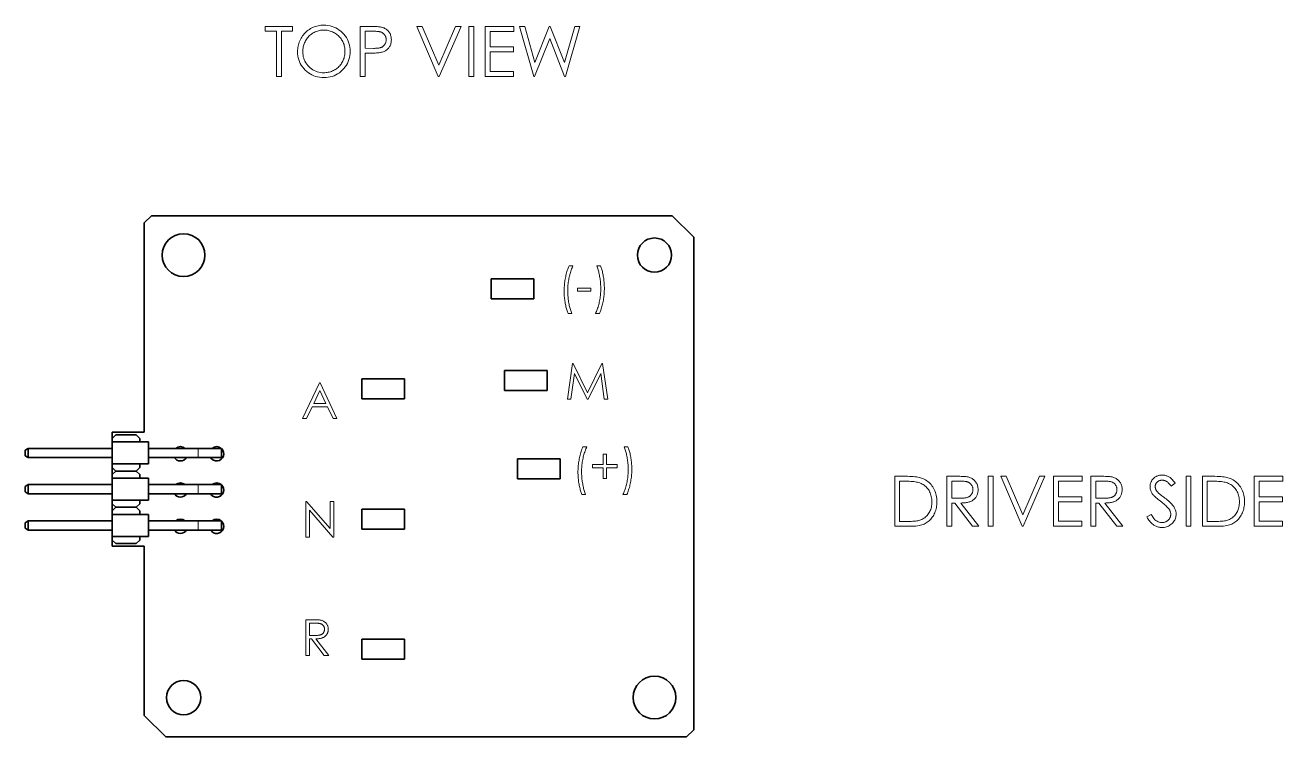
# Model space of a CAD drawing. Extents: x 75 to 213, y 87 to 137.
# Drawn here: x 125.1 to 213.2, y 86.8 to 136.6 of the extents above; entities that cross this region are included whole.
import ezdxf

# ---------------------------------------------------------------- set-up
doc = ezdxf.new("R2010")
doc.units = 0

msp = doc.modelspace()

# ---------------------------------------------------------------- linework, layer by layer
at = {"color": 7, "lineweight": 35}
for p, q in [((133.925003, 123.25), (133.425003, 122.75)), ((133.425003, 108.099998), (133.425003, 122.75)), ((133.925003, 123.25), (170.425003, 123.25)), ((170.425003, 123.25), (171.925003, 121.75)), ((171.925003, 121.75), (171.925003, 87.25)), ((157.725006, 118.830002), (160.725006, 118.830002)), ((157.725006, 117.43), (157.725006, 118.830002)), ((160.725006, 118.830002), (160.725006, 117.43)), ((160.725006, 117.43), (157.725006, 117.43)), ((158.665009, 112.419998), (161.665009, 112.419998)), ((158.665009, 111.020004), (158.665009, 112.419998)), ((161.665009, 112.419998), (161.665009, 111.020004)), ((148.665009, 111.830002), (151.665009, 111.830002)), ((148.665009, 110.43), (148.665009, 111.830002)), ((151.665009, 111.830002), (151.665009, 110.43)), ((151.665009, 110.43), (148.665009, 110.43)), ((161.665009, 111.020004), (158.665009, 111.020004)), ((133.425003, 108.099998), (131.175003, 108.099998)), ((131.175003, 108.099998), (131.175003, 106.959999)), ((131.175003, 107.660004), (131.425003, 107.910004)), ((131.175003, 107.410004), (131.175003, 107.660004)), ((131.425003, 107.910004), (132.865005, 107.910004)), ((132.865005, 107.910004), (133.115005, 107.660004)), ((133.115005, 107.410004), (133.115005, 107.660004)), ((125.075005, 106.834999), (125.291512, 106.959999)), ((125.075005, 106.834999), (125.075005, 106.445)), ((125.291512, 106.959999), (125.291512, 106.32)), ((125.291512, 106.959999), (131.175003, 106.959999)), ((125.291512, 106.959999), (131.175003, 106.959999)), ((131.175003, 107.410004), (131.175003, 105.870003)), ((131.175003, 107.410004), (133.115005, 107.410004)), ((133.714996, 107.410004), (133.115005, 107.410004)), ((133.714996, 107.410004), (133.714996, 105.870003)), ((133.714996, 106.959999), (137.195007, 106.959999)), ((133.714996, 106.959999), (134.654999, 106.959999)), ((136.294998, 106.959999), (134.654999, 106.959999)), ((138.835007, 106.959999), (137.195007, 106.959999)), ((138.835007, 106.959999), (138.835007, 106.32)), ((125.075005, 106.445), (125.291512, 106.32)), ((125.291512, 106.32), (131.175003, 106.32)), ((131.175003, 106.32), (131.175003, 104.419998)), ((131.175003, 105.870003), (133.115005, 105.870003)), ((131.175003, 105.620003), (131.175003, 105.870003)), ((133.115005, 105.620003), (133.115005, 105.870003)), ((133.714996, 105.870003), (133.115005, 105.870003)), ((133.714996, 106.32), (137.195007, 106.32)), ((137.195007, 106.32), (138.835007, 106.32)), ((159.574997, 106.220001), (162.574997, 106.220001)), ((159.574997, 104.82), (159.574997, 106.220001)), ((162.574997, 106.220001), (162.574997, 104.82)), ((131.175003, 105.620003), (131.425003, 105.370003)), ((131.175003, 105.120003), (131.425003, 105.370003)), ((131.175003, 104.870003), (131.175003, 105.120003)), ((131.425003, 105.370003), (132.865005, 105.370003)), ((132.865005, 105.370003), (133.115005, 105.620003)), ((132.865005, 105.370003), (133.115005, 105.120003)), ((133.115005, 104.870003), (133.115005, 105.120003)), ((125.075005, 104.294998), (125.291512, 104.419998)), ((125.075005, 104.294998), (125.075005, 103.904999)), ((125.291512, 104.419998), (125.291512, 103.779999)), ((125.291512, 104.419998), (131.175003, 104.419998)), ((125.291512, 104.419998), (131.175003, 104.419998)), ((131.175003, 104.870003), (131.175003, 103.330002)), ((131.175003, 104.870003), (133.115005, 104.870003)), ((133.714996, 104.870003), (133.115005, 104.870003)), ((133.714996, 104.870003), (133.714996, 103.330002)), ((133.714996, 104.419998), (137.195007, 104.419998)), ((133.714996, 104.419998), (134.654999, 104.419998)), ((136.294998, 104.419998), (134.654999, 104.419998)), ((138.835007, 104.419998), (137.195007, 104.419998)), ((138.835007, 104.419998), (138.835007, 103.779999)), ((162.574997, 104.82), (159.574997, 104.82)), ((125.075005, 103.904999), (125.291512, 103.779999)), ((125.291512, 103.779999), (131.175003, 103.779999)), ((131.175003, 103.779999), (131.175003, 101.879997)), ((131.175003, 103.330002), (133.115005, 103.330002)), ((131.175003, 103.080002), (131.175003, 103.330002)), ((133.115005, 103.080002), (133.115005, 103.330002)), ((133.714996, 103.330002), (133.115005, 103.330002)), ((133.714996, 103.779999), (137.195007, 103.779999)), ((137.195007, 103.779999), (138.835007, 103.779999)), ((131.175003, 103.080002), (131.425003, 102.830002)), ((131.175003, 102.580002), (131.425003, 102.830002)), ((131.175003, 102.330002), (131.175003, 102.580002)), ((131.175003, 102.330002), (131.175003, 100.790001)), ((131.175003, 102.330002), (133.115005, 102.330002)), ((131.425003, 102.830002), (132.865005, 102.830002)), ((132.865005, 102.830002), (133.115005, 103.080002)), ((132.865005, 102.830002), (133.115005, 102.580002)), ((133.115005, 102.330002), (133.115005, 102.580002)), ((133.714996, 102.330002), (133.115005, 102.330002)), ((133.714996, 102.330002), (133.714996, 100.790001)), ((148.665009, 102.700005), (151.665009, 102.700005)), ((148.665009, 101.300003), (148.665009, 102.700005)), ((151.665009, 102.700005), (151.665009, 101.300003)), ((125.075005, 101.755005), (125.291512, 101.880005)), ((125.075005, 101.755005), (125.075005, 101.365005)), ((125.075005, 101.365005), (125.291512, 101.240005)), ((125.291512, 101.880005), (125.291512, 101.240005)), ((125.291512, 101.880005), (131.175003, 101.880005)), ((125.291512, 101.880005), (131.175003, 101.880005)), ((133.714996, 101.880005), (137.195007, 101.880005)), ((133.714996, 101.880005), (134.654999, 101.880005)), ((136.294998, 101.880005), (134.654999, 101.880005)), ((138.835007, 101.880005), (137.195007, 101.880005)), ((138.835007, 101.880005), (138.835007, 101.240005)), ((125.291512, 101.240005), (131.175003, 101.240005)), ((131.175003, 101.239998), (131.175003, 100.099998)), ((131.175003, 100.540001), (131.175003, 100.790001)), ((131.175003, 100.790001), (133.115005, 100.790001)), ((131.175003, 100.540001), (131.425003, 100.290001)), ((132.865005, 100.290001), (133.115005, 100.540001)), ((133.115005, 100.540001), (133.115005, 100.790001)), ((133.714996, 100.790001), (133.115005, 100.790001)), ((133.714996, 101.240005), (137.195007, 101.240005)), ((137.195007, 101.240005), (138.835007, 101.240005)), ((151.665009, 101.300003), (148.665009, 101.300003)), ((131.175003, 100.099998), (133.425003, 100.099998)), ((131.425003, 100.290001), (132.865005, 100.290001)), ((133.425003, 88.25), (133.425003, 100.099998)), ((148.665009, 93.599998), (151.665009, 93.599998)), ((148.665009, 92.200005), (148.665009, 93.599998)), ((151.665009, 93.599998), (151.665009, 92.200005)), ((151.665009, 92.200005), (148.665009, 92.200005)), ((133.425003, 88.25), (134.925003, 86.75)), ((171.925003, 87.25), (171.425003, 86.75)), ((171.425003, 86.75), (134.925003, 86.75))]:
    msp.add_line(p, q, dxfattribs=at)
at = {"color": 7, "lineweight": 13}
for p, q in [((137.195007, 106.959999), (137.195007, 106.32)), ((137.195007, 104.419998), (137.195007, 103.779999)), ((137.195007, 101.880005), (137.195007, 101.240005))]:
    msp.add_line(p, q, dxfattribs=at)
for points in [[(145.983749, 136.610733), (146.140091, 136.605438), (146.29126, 136.589523), (146.437225, 136.562988), (146.578003, 136.525848), (146.713608, 136.478088), (146.844025, 136.419724), (146.969238, 136.350754), (147.089279, 136.271164), (147.204132, 136.180954), (147.313797, 136.080154), (147.415512, 135.971573), (147.506516, 135.858109), (147.586823, 135.739731), (147.656418, 135.61647), (147.715302, 135.488297), (147.763489, 135.355209), (147.800964, 135.217239), (147.827728, 135.074356), (147.843796, 134.926575), (147.849152, 134.773895), (147.843811, 134.622528), (147.827774, 134.475815), (147.801071, 134.333771), (147.763687, 134.196381), (147.715607, 134.06366), (147.656845, 133.935608), (147.587402, 133.81221), (147.507278, 133.693481), (147.416473, 133.579422), (147.314987, 133.470016), (147.205811, 133.368301), (147.091949, 133.277298), (146.973389, 133.196991), (146.850159, 133.127396), (146.722229, 133.068512), (146.589615, 133.020325), (146.452316, 132.982849), (146.310333, 132.956085), (146.163666, 132.940018), (146.012299, 132.934677), (145.859116, 132.940002), (145.710785, 132.955994), (145.567322, 132.982635), (145.428696, 133.019943), (145.294937, 133.067917), (145.166016, 133.126541), (145.041962, 133.195831), (144.92276, 133.275772), (144.808411, 133.366379), (144.698914, 133.467636), (144.597198, 133.576477), (144.50618, 133.689774), (144.425873, 133.807556), (144.356277, 133.92981), (144.297394, 134.056519), (144.249207, 134.187729), (144.211746, 134.323395), (144.184967, 134.463531), (144.168915, 134.608154), (144.163559, 134.757233), (144.166, 134.857391), (144.173309, 134.956055), (144.185501, 135.053253), (144.202576, 135.148972), (144.224533, 135.243225), (144.251358, 135.335983), (144.283066, 135.427277), (144.319641, 135.517105), (144.361099, 135.605453), (144.40744, 135.692322), (144.457993, 135.776581), (144.512085, 135.857117), (144.569717, 135.933899), (144.630905, 136.006958), (144.695633, 136.076279), (144.763916, 136.141876), (144.835724, 136.20372), (144.911102, 136.261841), (144.990005, 136.316208), (145.072464, 136.366852), (145.157379, 136.413193), (145.243683, 136.454651), (145.33136, 136.491241), (145.42041, 136.522949), (145.510849, 136.549774), (145.602676, 136.571716), (145.695877, 136.588791), (145.790451, 136.600983), (145.886414, 136.608307)], [(141.893677, 136.182465), (141.893677, 136.522705), (143.813797, 136.522705), (143.813797, 136.182465), (143.033371, 136.182465), (143.033371, 133.022705), (142.676468, 133.022705), (142.676468, 136.182465)], [(146.000397, 136.268112), (145.923248, 136.266098), (145.846893, 136.260025), (145.771347, 136.249908), (145.696609, 136.235764), (145.622681, 136.21756), (145.549561, 136.195313), (145.477264, 136.169022), (145.405762, 136.138687), (145.335068, 136.104294), (145.265182, 136.065872), (145.197235, 136.024017), (145.132324, 135.979355), (145.070465, 135.9319), (145.011642, 135.881622), (144.955872, 135.828537), (144.903152, 135.772644), (144.85347, 135.713943), (144.806839, 135.652435), (144.763245, 135.58812), (144.722702, 135.521011), (144.685638, 135.451691), (144.652466, 135.380814), (144.623199, 135.308365), (144.597839, 135.234344), (144.57637, 135.158752), (144.558807, 135.081589), (144.545151, 135.002853), (144.5354, 134.922562), (144.529541, 134.840683), (144.527588, 134.757233), (144.531921, 134.634506), (144.544876, 134.51564), (144.566467, 134.400665), (144.596695, 134.289551), (144.635559, 134.182327), (144.68306, 134.078979), (144.739197, 133.979523), (144.803986, 133.883926), (144.877396, 133.792221), (144.959442, 133.704391), (145.047592, 133.622787), (145.139282, 133.549774), (145.234512, 133.485352), (145.333282, 133.42952), (145.435608, 133.382278), (145.541473, 133.343628), (145.650894, 133.313568), (145.763855, 133.292099), (145.880356, 133.279205), (146.000397, 133.274918), (146.081177, 133.276886), (146.160721, 133.282806), (146.239059, 133.292694), (146.316193, 133.306519), (146.392105, 133.32428), (146.466797, 133.346008), (146.540283, 133.371689), (146.612564, 133.401306), (146.683624, 133.434875), (146.753464, 133.472397), (146.821182, 133.513351), (146.885849, 133.557205), (146.947479, 133.603958), (147.006058, 133.65361), (147.061584, 133.706161), (147.114075, 133.761627), (147.163513, 133.819992), (147.209915, 133.881271), (147.253265, 133.945435), (147.293564, 134.012512), (147.330414, 134.081787), (147.363373, 134.152603), (147.392471, 134.22493), (147.417679, 134.298782), (147.439011, 134.374161), (147.456467, 134.451065), (147.470032, 134.529495), (147.479736, 134.609436), (147.48555, 134.690903), (147.487488, 134.773895), (147.48555, 134.856369), (147.479736, 134.937256), (147.470032, 135.016556), (147.456467, 135.094254), (147.439011, 135.170349), (147.417679, 135.244858), (147.392471, 135.31778), (147.363388, 135.389099), (147.330414, 135.458817), (147.293564, 135.526947), (147.253204, 135.592941), (147.209671, 135.65625), (147.162979, 135.716858), (147.113129, 135.77478), (147.060104, 135.830017), (147.003906, 135.882568), (146.944565, 135.932434), (146.88205, 135.979599), (146.81636, 136.024078), (146.747513, 136.065872), (146.676651, 136.104294), (146.60495, 136.138687), (146.532379, 136.169022), (146.458954, 136.195313), (146.384659, 136.21756), (146.309525, 136.235764), (146.233536, 136.249908), (146.156677, 136.260025), (146.078964, 136.266098)], [(148.548676, 136.522705), (149.245819, 136.522705), (149.361832, 136.522186), (149.470047, 136.520615), (149.57045, 136.51799), (149.663055, 136.514328), (149.747849, 136.509613), (149.824844, 136.50386), (149.894043, 136.497055), (149.955429, 136.489197), (150.009003, 136.480301), (150.054794, 136.470367), (150.113647, 136.454056), (150.170334, 136.434616), (150.224823, 136.412079), (150.277115, 136.386414), (150.327225, 136.357635), (150.375137, 136.325745), (150.420868, 136.290726), (150.464417, 136.252609), (150.505768, 136.211365), (150.544937, 136.166992), (150.5811, 136.119904), (150.613449, 136.070435), (150.642014, 136.018631), (150.666748, 135.964462), (150.687683, 135.907944), (150.704819, 135.849075), (150.71814, 135.787842), (150.727661, 135.724243), (150.733368, 135.65831), (150.735275, 135.590012), (150.733429, 135.521286), (150.727859, 135.455002), (150.718567, 135.391174), (150.705582, 135.329803), (150.688873, 135.270874), (150.668472, 135.214401), (150.644333, 135.160385), (150.616501, 135.10881), (150.584946, 135.059692), (150.549683, 135.013016), (150.511169, 134.969055), (150.469833, 134.92807), (150.425705, 134.89006), (150.378754, 134.855026), (150.32901, 134.822968), (150.276443, 134.793884), (150.221085, 134.767761), (150.162903, 134.744629), (150.101929, 134.724457), (150.038132, 134.707275), (149.986404, 134.696426), (149.926392, 134.686722), (149.858109, 134.678146), (149.78154, 134.670731), (149.696701, 134.664444), (149.603577, 134.659302), (149.502167, 134.655304), (149.392471, 134.652451), (149.274506, 134.650742), (149.148254, 134.650177), (148.898438, 134.650177), (148.898438, 133.022705), (148.548676, 133.022705)], [(148.898438, 136.182465), (148.898438, 134.992798), (149.490891, 134.985657), (149.560822, 134.986313), (149.626892, 134.988266), (149.689102, 134.991547), (149.747467, 134.996124), (149.801987, 135.002014), (149.852646, 135.009216), (149.899445, 135.017715), (149.942383, 135.027527), (149.981476, 135.038651), (150.016724, 135.051086), (150.049316, 135.064987), (150.08049, 135.08049), (150.110229, 135.097626), (150.138535, 135.116379), (150.165421, 135.136749), (150.190887, 135.158722), (150.21492, 135.182327), (150.237518, 135.20755), (150.258698, 135.23439), (150.278442, 135.262848), (150.296524, 135.292465), (150.312714, 135.322754), (150.326981, 135.353745), (150.339355, 135.385437), (150.349823, 135.417801), (150.358398, 135.450867), (150.365051, 135.484619), (150.369812, 135.519058), (150.372665, 135.554184), (150.373627, 135.590012), (150.372665, 135.624924), (150.369812, 135.659241), (150.365051, 135.692978), (150.358398, 135.726105), (150.349823, 135.758636), (150.339355, 135.790588), (150.326981, 135.82193), (150.312714, 135.852692), (150.296524, 135.882843), (150.278442, 135.912399), (150.258804, 135.940826), (150.237946, 135.96756), (150.215881, 135.992599), (150.192596, 136.015961), (150.168106, 136.037613), (150.142395, 136.057587), (150.115479, 136.075882), (150.087341, 136.092468), (150.057983, 136.107376), (150.02742, 136.120605), (149.994263, 136.132355), (149.957138, 136.142868), (149.916031, 136.152145), (149.870956, 136.160187), (149.821915, 136.166992), (149.76889, 136.172562), (149.711884, 136.176895), (149.650925, 136.179993), (149.585968, 136.181839), (149.517059, 136.182465)], [(152.517395, 136.522705), (152.898087, 136.522705), (154.056824, 133.817398), (155.236984, 136.522705), (155.617676, 136.522705), (154.094894, 133.022705), (154.018753, 133.022705)], [(156.155396, 136.522705), (156.505157, 136.522705), (156.505157, 133.022705), (156.155396, 133.022705)], [(157.309372, 136.522705), (159.315155, 136.522705), (159.315155, 136.177704), (157.659134, 136.177704), (157.659134, 135.083206), (159.300873, 135.083206), (159.300873, 134.740585), (157.659134, 134.740585), (157.659134, 133.367706), (159.300873, 133.367706), (159.300873, 133.022705), (157.309372, 133.022705)], [(159.722015, 136.522705), (160.081299, 136.522705), (160.792725, 134.00061), (161.796799, 136.522705), (161.868179, 136.522705), (162.860367, 134.00061), (163.58606, 136.522705), (163.942963, 136.522705), (162.938873, 133.022705), (162.872253, 133.022705), (161.834869, 135.670898), (160.776062, 133.022705), (160.709442, 133.022705)], [(163.188995, 119.743858), (163.46431, 119.743858), (163.431671, 119.6744), (163.400345, 119.602661), (163.370346, 119.528648), (163.341675, 119.452362), (163.314331, 119.373787), (163.288315, 119.292946), (163.263611, 119.209824), (163.24025, 119.12442), (163.218201, 119.036743), (163.197495, 118.946785), (163.178436, 118.8554), (163.161392, 118.763443), (163.146347, 118.670898), (163.133316, 118.577782), (163.122284, 118.484093), (163.113266, 118.389816), (163.106247, 118.294968), (163.101227, 118.199539), (163.098221, 118.103531), (163.097214, 118.00695), (163.097977, 117.917534), (163.100235, 117.828766), (163.104019, 117.740646), (163.109314, 117.653175), (163.116119, 117.566345), (163.124435, 117.480164), (163.134277, 117.394623), (163.145615, 117.309738), (163.158478, 117.225487), (163.172836, 117.141891), (163.188538, 117.059616), (163.205368, 116.979347), (163.223343, 116.901085), (163.242462, 116.824829), (163.262711, 116.750572), (163.284088, 116.678329), (163.306625, 116.608086), (163.330292, 116.539848), (163.355087, 116.473618), (163.381042, 116.409393), (163.119308, 116.409393), (163.094666, 116.47097), (163.071045, 116.534683), (163.048431, 116.60054), (163.026855, 116.668541), (163.006287, 116.738678), (162.98674, 116.810959), (162.968216, 116.885384), (162.950714, 116.961945), (162.934235, 117.040649), (162.918762, 117.121498), (162.904556, 117.203751), (162.891846, 117.28669), (162.88063, 117.370308), (162.870911, 117.454605), (162.862686, 117.539581), (162.855957, 117.625237), (162.850723, 117.711571), (162.84697, 117.798584), (162.844727, 117.886284), (162.843979, 117.974655), (162.844864, 118.069923), (162.847519, 118.164696), (162.851944, 118.25898), (162.858124, 118.352768), (162.866074, 118.44606), (162.875793, 118.538864), (162.887283, 118.631172), (162.900543, 118.722992), (162.915573, 118.814316), (162.932358, 118.905144), (162.950836, 118.995056), (162.970901, 119.083633), (162.992569, 119.17086), (163.015839, 119.256744), (163.04071, 119.341286), (163.067169, 119.424484), (163.09523, 119.506348), (163.124878, 119.586861), (163.156143, 119.666031)], [(165.316788, 116.409393), (165.041473, 116.409393), (165.074432, 116.478851), (165.106018, 116.550591), (165.13623, 116.624603), (165.165054, 116.700897), (165.19252, 116.779465), (165.218597, 116.860313), (165.243301, 116.943436), (165.266617, 117.028839), (165.288574, 117.116516), (165.309143, 117.206474), (165.328033, 117.297852), (165.34494, 117.389816), (165.359848, 117.482353), (165.372772, 117.57547), (165.383713, 117.669167), (165.392654, 117.763443), (165.399612, 117.858292), (165.404587, 117.95372), (165.407578, 118.049728), (165.408569, 118.146309), (165.407806, 118.235718), (165.405548, 118.324486), (165.401764, 118.412605), (165.396469, 118.500084), (165.389664, 118.586914), (165.381348, 118.673096), (165.371506, 118.758629), (165.360168, 118.843521), (165.347305, 118.927765), (165.332932, 119.011368), (165.317245, 119.093643), (165.300415, 119.173912), (165.28244, 119.252174), (165.263321, 119.32843), (165.243073, 119.402679), (165.221695, 119.47493), (165.199158, 119.545174), (165.175491, 119.613403), (165.150696, 119.679634), (165.124741, 119.743858), (165.386475, 119.743858), (165.411438, 119.682281), (165.435318, 119.618538), (165.45813, 119.552643), (165.479874, 119.484581), (165.500549, 119.414368), (165.520157, 119.341995), (165.538696, 119.267456), (165.556152, 119.190765), (165.57254, 119.111916), (165.58786, 119.030914), (165.601913, 118.948494), (165.614487, 118.86541), (165.625565, 118.78167), (165.635178, 118.697258), (165.643311, 118.61219), (165.649963, 118.526459), (165.655136, 118.440063), (165.658844, 118.353004), (165.661057, 118.265282), (165.661804, 118.176903), (165.660919, 118.081955), (165.658264, 117.987473), (165.653839, 117.893448), (165.647659, 117.799881), (165.639709, 117.706772), (165.629974, 117.61412), (165.6185, 117.521927), (165.60524, 117.430199), (165.59021, 117.338921), (165.573425, 117.248108), (165.554947, 117.158195), (165.534882, 117.069626), (165.513214, 116.982399), (165.489944, 116.896515), (165.465073, 116.811974), (165.438614, 116.728767), (165.410553, 116.646912), (165.380905, 116.566399), (165.34964, 116.487228)], [(163.785522, 118.176903), (164.720261, 118.176903), (164.720261, 117.969559), (163.785522, 117.969559)], [(163.076584, 110.411926), (163.431778, 112.911926), (163.472565, 112.911926), (164.488876, 110.860603), (165.494995, 112.911926), (165.535782, 112.911926), (165.894394, 110.411926), (165.647964, 110.411926), (165.403229, 112.199829), (164.51947, 110.411926), (164.456589, 110.411926), (163.560944, 112.213425), (163.317917, 110.411926)], [(145.756516, 111.542641), (146.922394, 109.042641), (146.65387, 109.042641), (146.261276, 109.865211), (145.183777, 109.865211), (144.792892, 109.042641), (144.514175, 109.042641), (145.695343, 111.542641)], [(145.725937, 111.01239), (145.295944, 110.106544), (146.150818, 110.106544)], [(164.158295, 107.066849), (164.433609, 107.066849), (164.40097, 106.997391), (164.369644, 106.925659), (164.339645, 106.851639), (164.310974, 106.775352), (164.28363, 106.696777), (164.257614, 106.615936), (164.23291, 106.532814), (164.209549, 106.447411), (164.1875, 106.359734), (164.166794, 106.269775), (164.147736, 106.178391), (164.130692, 106.086433), (164.115646, 105.993889), (164.102615, 105.900772), (164.091583, 105.807083), (164.082565, 105.712807), (164.075546, 105.617958), (164.070526, 105.52253), (164.06752, 105.426521), (164.066513, 105.329941), (164.067276, 105.240524), (164.069534, 105.151764), (164.073318, 105.063637), (164.078613, 104.976166), (164.085419, 104.889336), (164.093735, 104.803154), (164.103577, 104.717613), (164.114914, 104.632729), (164.127777, 104.548477), (164.142136, 104.464882), (164.157837, 104.382607), (164.174667, 104.302338), (164.192642, 104.224075), (164.211761, 104.14782), (164.23201, 104.073563), (164.253387, 104.00132), (164.275925, 103.931076), (164.299591, 103.862839), (164.324387, 103.796608), (164.350342, 103.732384), (164.088608, 103.732384), (164.063965, 103.793961), (164.040344, 103.857674), (164.017731, 103.923531), (163.996155, 103.991531), (163.975586, 104.061668), (163.956039, 104.133949), (163.937515, 104.208374), (163.920013, 104.284935), (163.903534, 104.36364), (163.888062, 104.444489), (163.873856, 104.526741), (163.861145, 104.60968), (163.84993, 104.693298), (163.84021, 104.777596), (163.831985, 104.862572), (163.825256, 104.948227), (163.820023, 105.034561), (163.816269, 105.121574), (163.814026, 105.209274), (163.813278, 105.297646), (163.814163, 105.392914), (163.816818, 105.487686), (163.821243, 105.58197), (163.827423, 105.675758), (163.835373, 105.769051), (163.845093, 105.861855), (163.856583, 105.954163), (163.869843, 106.045982), (163.884872, 106.137306), (163.901657, 106.228134), (163.920135, 106.318047), (163.940201, 106.406624), (163.961868, 106.493851), (163.985138, 106.579735), (164.01001, 106.664276), (164.036469, 106.747475), (164.064529, 106.829338), (164.094177, 106.909851), (164.125443, 106.989021)], [(167.239532, 103.732384), (166.964203, 103.732384), (166.997162, 103.801842), (167.028748, 103.873581), (167.05896, 103.947594), (167.087799, 104.023888), (167.11525, 104.102455), (167.141327, 104.183304), (167.166031, 104.266426), (167.189362, 104.35183), (167.211304, 104.439507), (167.231873, 104.529465), (167.250763, 104.620842), (167.26767, 104.712807), (167.282578, 104.805344), (167.295502, 104.89846), (167.306442, 104.992157), (167.315399, 105.086433), (167.322357, 105.181282), (167.327316, 105.276711), (167.330307, 105.372719), (167.331299, 105.469299), (167.330551, 105.558708), (167.328278, 105.647476), (167.324493, 105.735596), (167.319199, 105.823074), (167.312393, 105.909904), (167.304077, 105.996086), (167.294235, 106.081619), (167.282898, 106.166512), (167.270035, 106.250755), (167.255676, 106.334358), (167.239975, 106.416634), (167.223145, 106.496902), (167.20517, 106.575165), (167.186066, 106.651421), (167.165802, 106.72567), (167.144424, 106.79792), (167.121887, 106.868164), (167.098221, 106.936394), (167.073425, 107.002625), (167.047485, 107.066849), (167.309204, 107.066849), (167.334167, 107.005272), (167.358047, 106.941528), (167.380859, 106.875633), (167.402618, 106.807571), (167.423294, 106.737358), (167.442886, 106.664986), (167.461426, 106.590446), (167.478882, 106.513756), (167.495285, 106.434906), (167.510605, 106.353905), (167.524643, 106.271484), (167.537216, 106.1884), (167.548309, 106.10466), (167.557922, 106.020248), (167.56604, 105.935181), (167.572693, 105.849449), (167.577881, 105.763054), (167.581573, 105.675995), (167.583786, 105.588272), (167.584534, 105.499893), (167.583649, 105.404945), (167.580994, 105.310463), (167.576569, 105.216438), (167.570389, 105.122871), (167.562439, 105.029762), (167.552719, 104.937111), (167.541229, 104.844917), (167.527969, 104.753189), (167.512939, 104.661911), (167.496155, 104.571098), (167.477676, 104.481186), (167.457611, 104.392616), (167.435944, 104.305389), (167.412674, 104.219505), (167.387802, 104.134964), (167.361343, 104.051758), (167.333282, 103.969902), (167.303635, 103.889389), (167.272385, 103.810219)], [(165.582489, 105.8228), (165.582489, 106.560394), (165.815323, 106.560394), (165.815323, 105.8228), (166.559723, 105.8228), (166.559723, 105.589966), (165.815323, 105.589966), (165.815323, 104.852371), (165.582489, 104.852371), (165.582489, 105.589966), (164.839798, 105.589966), (164.839798, 105.8228)], [(186.017014, 101.504021), (186.017014, 105.004021), (186.742706, 105.004021), (186.895432, 105.002762), (187.039551, 104.998978), (187.175049, 104.992668), (187.301941, 104.983841), (187.420227, 104.972496), (187.529892, 104.958626), (187.630936, 104.94223), (187.723373, 104.923317), (187.807205, 104.901878), (187.882416, 104.877914), (187.982025, 104.839607), (188.077179, 104.796066), (188.167892, 104.747292), (188.25415, 104.693283), (188.335968, 104.634033), (188.41333, 104.569557), (188.486252, 104.49984), (188.554718, 104.424889), (188.618729, 104.344711), (188.678299, 104.259293), (188.732773, 104.169563), (188.781509, 104.076462), (188.824524, 103.97998), (188.861786, 103.880119), (188.893326, 103.776878), (188.919128, 103.670258), (188.939209, 103.560265), (188.953537, 103.446892), (188.962143, 103.330139), (188.965012, 103.210007), (188.962738, 103.106094), (188.955917, 103.004715), (188.94455, 102.905853), (188.92865, 102.809517), (188.908203, 102.715698), (188.883209, 102.624405), (188.853668, 102.535629), (188.81958, 102.449379), (188.780945, 102.365646), (188.737778, 102.284439), (188.690979, 102.206589), (188.641464, 102.132927), (188.589233, 102.063446), (188.534302, 101.998161), (188.476654, 101.937057), (188.41629, 101.880142), (188.35321, 101.827423), (188.287415, 101.778885), (188.218918, 101.734528), (188.147705, 101.694366), (188.07222, 101.658203), (187.990906, 101.625839), (187.903763, 101.59729), (187.810791, 101.572548), (187.71199, 101.551605), (187.607361, 101.534477), (187.496902, 101.521149), (187.3806, 101.511635), (187.258484, 101.50592), (187.130539, 101.504021)], [(189.662155, 105.004021), (190.359299, 105.004021), (190.472122, 105.003548), (190.577438, 105.002121), (190.675217, 104.999741), (190.765488, 104.996407), (190.848251, 104.992126), (190.923477, 104.986893), (190.991196, 104.980705), (191.051392, 104.973564), (191.10408, 104.965477), (191.149231, 104.956436), (191.210403, 104.940529), (191.269241, 104.921364), (191.32576, 104.898941), (191.379929, 104.873253), (191.431778, 104.844307), (191.481293, 104.812103), (191.528473, 104.776642), (191.573334, 104.737915), (191.615845, 104.69593), (191.656036, 104.650688), (191.6931, 104.602737), (191.726273, 104.552612), (191.755539, 104.500328), (191.780899, 104.445877), (191.802368, 104.389259), (191.819916, 104.330482), (191.833572, 104.269531), (191.843338, 104.206421), (191.849182, 104.141144), (191.851135, 104.0737), (191.849792, 104.017288), (191.845764, 103.96225), (191.839035, 103.9086), (191.829636, 103.856323), (191.817535, 103.805435), (191.80275, 103.75592), (191.785263, 103.707787), (191.765106, 103.661026), (191.742249, 103.615654), (191.716705, 103.571663), (191.68866, 103.529419), (191.65831, 103.489288), (191.625656, 103.451279), (191.590698, 103.41539), (191.553421, 103.381615), (191.51384, 103.349953), (191.471954, 103.320419), (191.427765, 103.292992), (191.381256, 103.267693), (191.332443, 103.244507), (191.280579, 103.223457), (191.224899, 103.204575), (191.165421, 103.187866), (191.102127, 103.173317), (191.035019, 103.160927), (190.964127, 103.150711), (190.889404, 103.142654), (190.810898, 103.136765), (190.728561, 103.133041), (190.642441, 103.131485), (191.901108, 101.504021), (191.468063, 101.504021), (190.211777, 103.131485), (190.011917, 103.131485), (190.011917, 101.504021), (189.662155, 101.504021)], [(192.550659, 105.004021), (192.900421, 105.004021), (192.900421, 101.504021), (192.550659, 101.504021)], [(193.435776, 105.004021), (193.816467, 105.004021), (194.975204, 102.298721), (196.15535, 105.004021), (196.536041, 105.004021), (195.013275, 101.504021), (194.937134, 101.504021)], [(197.126114, 105.004021), (199.131897, 105.004021), (199.131897, 104.659019), (197.475876, 104.659019), (197.475876, 103.564522), (199.11763, 103.564522), (199.11763, 103.221901), (197.475876, 103.221901), (197.475876, 101.849022), (199.11763, 101.849022), (199.11763, 101.504021), (197.126114, 101.504021)], [(199.75528, 105.004021), (200.452423, 105.004021), (200.565262, 105.003548), (200.670563, 105.002121), (200.768356, 104.999741), (200.858627, 104.996407), (200.941376, 104.992126), (201.016617, 104.986893), (201.084335, 104.980705), (201.144531, 104.973564), (201.197205, 104.965477), (201.242371, 104.956436), (201.303543, 104.940529), (201.362381, 104.921364), (201.418884, 104.898941), (201.473068, 104.873253), (201.524918, 104.844307), (201.574432, 104.812103), (201.621613, 104.776642), (201.666458, 104.737915), (201.708984, 104.69593), (201.749161, 104.650688), (201.78624, 104.602737), (201.819397, 104.552612), (201.848663, 104.500328), (201.874039, 104.445877), (201.895493, 104.389259), (201.913055, 104.330482), (201.926712, 104.269531), (201.936462, 104.206421), (201.942322, 104.141144), (201.944275, 104.0737), (201.942932, 104.017288), (201.938889, 103.96225), (201.932175, 103.9086), (201.92276, 103.856323), (201.91066, 103.805435), (201.895874, 103.75592), (201.878403, 103.707787), (201.858231, 103.661026), (201.835388, 103.615654), (201.809845, 103.571663), (201.781799, 103.529419), (201.75145, 103.489288), (201.718796, 103.451279), (201.683838, 103.41539), (201.646561, 103.381615), (201.606979, 103.349953), (201.565094, 103.320419), (201.520889, 103.292992), (201.474396, 103.267693), (201.425583, 103.244507), (201.373703, 103.223457), (201.318024, 103.204575), (201.258545, 103.187866), (201.195251, 103.173317), (201.128159, 103.160927), (201.057251, 103.150711), (200.982544, 103.142654), (200.904022, 103.136765), (200.821701, 103.133041), (200.735565, 103.131485), (201.994232, 101.504021), (201.561203, 101.504021), (200.304916, 103.131485), (200.105042, 103.131485), (200.105042, 101.504021), (199.75528, 101.504021)], [(203.681183, 102.15596), (203.978607, 102.334412), (204.042389, 102.224556), (204.108139, 102.126266), (204.175827, 102.039536), (204.245468, 101.964371), (204.317062, 101.900772), (204.39061, 101.84874), (204.46611, 101.808266), (204.543549, 101.779358), (204.622955, 101.762009), (204.7043, 101.756233), (204.739304, 101.75705), (204.773865, 101.759514), (204.808014, 101.763618), (204.841736, 101.769363), (204.875015, 101.776749), (204.907867, 101.785782), (204.940308, 101.796455), (204.972305, 101.808769), (205.003876, 101.822723), (205.035034, 101.838318), (205.065216, 101.855293), (205.093933, 101.87339), (205.121185, 101.892601), (205.146942, 101.912933), (205.171249, 101.93438), (205.194061, 101.956947), (205.215408, 101.980637), (205.235275, 102.00544), (205.253662, 102.031364), (205.270584, 102.058403), (205.28595, 102.086174), (205.299698, 102.114273), (205.311844, 102.142708), (205.322357, 102.171471), (205.331253, 102.200569), (205.338531, 102.230003), (205.344193, 102.259766), (205.348236, 102.289864), (205.350677, 102.320297), (205.351471, 102.351067), (205.350281, 102.386208), (205.346725, 102.421204), (205.340775, 102.456062), (205.332443, 102.490776), (205.321732, 102.525352), (205.308655, 102.559776), (205.293182, 102.594063), (205.275345, 102.628212), (205.255112, 102.662209), (205.232513, 102.696068), (205.19696, 102.743652), (205.155991, 102.793144), (205.109589, 102.844536), (205.05777, 102.897835), (205.000519, 102.953033), (204.937851, 103.010139), (204.869751, 103.069145), (204.796234, 103.130058), (204.717285, 103.192871), (204.632919, 103.257591), (204.54866, 103.321899), (204.471024, 103.382553), (204.400009, 103.439537), (204.335602, 103.492859), (204.277802, 103.542519), (204.226624, 103.588509), (204.182053, 103.630836), (204.144104, 103.669502), (204.112778, 103.704498), (204.088043, 103.735832), (204.052795, 103.785728), (204.02124, 103.836433), (203.993408, 103.887947), (203.969269, 103.940269), (203.948853, 103.993401), (203.932159, 104.04734), (203.919159, 104.102089), (203.909882, 104.157646), (203.904312, 104.214012), (203.902466, 104.271187), (203.903564, 104.316467), (203.906845, 104.360931), (203.912308, 104.404594), (203.919983, 104.447449), (203.929825, 104.489487), (203.941864, 104.530724), (203.956085, 104.571152), (203.972504, 104.610764), (203.991119, 104.649574), (204.011917, 104.687569), (204.034698, 104.724365), (204.059265, 104.759567), (204.085617, 104.793175), (204.113754, 104.825188), (204.143677, 104.855606), (204.175369, 104.884438), (204.208862, 104.911667), (204.244141, 104.937302), (204.281189, 104.961349), (204.320038, 104.983795), (204.360107, 105.004364), (204.400879, 105.022766), (204.442352, 105.039009), (204.484497, 105.053085), (204.527344, 105.064995), (204.570862, 105.074738), (204.615082, 105.082314), (204.660004, 105.087723), (204.705597, 105.090973), (204.751892, 105.092056), (204.801056, 105.090828), (204.849579, 105.087158), (204.897461, 105.081024), (204.944702, 105.072449), (204.991302, 105.061424), (205.037262, 105.047943), (205.082581, 105.032013), (205.127243, 105.013634), (205.17128, 104.992805), (205.214661, 104.969521), (205.25798, 104.942955), (205.301804, 104.912277), (205.346115, 104.877472), (205.39093, 104.838562), (205.436249, 104.795532), (205.482056, 104.748383), (205.528366, 104.697121), (205.57518, 104.641747), (205.622498, 104.582245), (205.670303, 104.518639), (205.384796, 104.302116), (205.345871, 104.352676), (205.308121, 104.399673), (205.271545, 104.443092), (205.23613, 104.482948), (205.201874, 104.519234), (205.168793, 104.551949), (205.136871, 104.581093), (205.106125, 104.606674), (205.076538, 104.628677), (205.048111, 104.647118), (205.02002, 104.662941), (204.99144, 104.677101), (204.962341, 104.68959), (204.93277, 104.700417), (204.902679, 104.709579), (204.872086, 104.717072), (204.841003, 104.7229), (204.809418, 104.727066), (204.777328, 104.729561), (204.744751, 104.7304), (204.703171, 104.729111), (204.663132, 104.725258), (204.624649, 104.718834), (204.587708, 104.709839), (204.552322, 104.698273), (204.518478, 104.684143), (204.486176, 104.667442), (204.455414, 104.64817), (204.426208, 104.626328), (204.39856, 104.601913), (204.373016, 104.575623), (204.350159, 104.548141), (204.329987, 104.51947), (204.312515, 104.489609), (204.297729, 104.458557), (204.285629, 104.426315), (204.276215, 104.392891), (204.269501, 104.358269), (204.265472, 104.322464), (204.26413, 104.285461), (204.264603, 104.262695), (204.266022, 104.240067), (204.268402, 104.217583), (204.271729, 104.195236), (204.276016, 104.173035), (204.28125, 104.150986), (204.287445, 104.129066), (204.294571, 104.1073), (204.302673, 104.08567), (204.311707, 104.064186), (204.322006, 104.04258), (204.333878, 104.020592), (204.347321, 103.99823), (204.362335, 103.975479), (204.378922, 103.952354), (204.397079, 103.928848), (204.416809, 103.904961), (204.438095, 103.880692), (204.460968, 103.856041), (204.485397, 103.831009), (204.50235, 103.815521), (204.525558, 103.7957), (204.555069, 103.771553), (204.590851, 103.743073), (204.632919, 103.710258), (204.681274, 103.673119), (204.735901, 103.631645), (204.796814, 103.585846), (204.863998, 103.535713), (204.937469, 103.481247), (205.025513, 103.414886), (205.107834, 103.350006), (205.184448, 103.286591), (205.255356, 103.224663), (205.320541, 103.1642), (205.380035, 103.105217), (205.433807, 103.047707), (205.481873, 102.991676), (205.524216, 102.937119), (205.560852, 102.884033), (205.592957, 102.831665), (205.621674, 102.779251), (205.647018, 102.726784), (205.668976, 102.674271), (205.687561, 102.621712), (205.702759, 102.569107), (205.714584, 102.516449), (205.723038, 102.463745), (205.728104, 102.410995), (205.729797, 102.3582), (205.726898, 102.283066), (205.718231, 102.209923), (205.703781, 102.138779), (205.683533, 102.069633), (205.657516, 102.002495), (205.625717, 101.937347), (205.588135, 101.874199), (205.544769, 101.813049), (205.495636, 101.753899), (205.440704, 101.696747), (205.381638, 101.643402), (205.320068, 101.595673), (205.256012, 101.553558), (205.189453, 101.517059), (205.120392, 101.486176), (205.048828, 101.460907), (204.974762, 101.441254), (204.898209, 101.427216), (204.819153, 101.418793), (204.73761, 101.415985), (204.674438, 101.417686), (204.612457, 101.422791), (204.551666, 101.431297), (204.492065, 101.443207), (204.433655, 101.458519), (204.376434, 101.477226), (204.320389, 101.499344), (204.265549, 101.524864), (204.211899, 101.553787), (204.159424, 101.586105), (204.107971, 101.622429), (204.057312, 101.663338), (204.007462, 101.708847), (203.95842, 101.758942), (203.910202, 101.813629), (203.862778, 101.87291), (203.816162, 101.936783), (203.770355, 102.005249), (203.725372, 102.078308)], [(206.4198, 105.004021), (206.769562, 105.004021), (206.769562, 101.504021), (206.4198, 101.504021)], [(207.571396, 101.504021), (207.571396, 105.004021), (208.297089, 105.004021), (208.449829, 105.002762), (208.593933, 104.998978), (208.729446, 104.992668), (208.856323, 104.983841), (208.974609, 104.972496), (209.084274, 104.958626), (209.185318, 104.94223), (209.277756, 104.923317), (209.361588, 104.901878), (209.436798, 104.877914), (209.536407, 104.839607), (209.631561, 104.796066), (209.722275, 104.747292), (209.808548, 104.693283), (209.89035, 104.634033), (209.967712, 104.569557), (210.040634, 104.49984), (210.1091, 104.424889), (210.173111, 104.344711), (210.232681, 104.259293), (210.287155, 104.169563), (210.335892, 104.076462), (210.378906, 103.97998), (210.416168, 103.880119), (210.447708, 103.776878), (210.473511, 103.670258), (210.493591, 103.560265), (210.507919, 103.446892), (210.516525, 103.330139), (210.519394, 103.210007), (210.51712, 103.106094), (210.5103, 103.004715), (210.498947, 102.905853), (210.483032, 102.809517), (210.462585, 102.715698), (210.437592, 102.624405), (210.408051, 102.535629), (210.373962, 102.449379), (210.335342, 102.365646), (210.29216, 102.284439), (210.245361, 102.206589), (210.195847, 102.132927), (210.143616, 102.063446), (210.088684, 101.998161), (210.031036, 101.937057), (209.970673, 101.880142), (209.907593, 101.827423), (209.841797, 101.778885), (209.7733, 101.734528), (209.702087, 101.694366), (209.626602, 101.658203), (209.545288, 101.625839), (209.458145, 101.59729), (209.365173, 101.572548), (209.266373, 101.551605), (209.161743, 101.534477), (209.051285, 101.521149), (208.934998, 101.511635), (208.812866, 101.50592), (208.684921, 101.504021)], [(211.199875, 105.004021), (213.205658, 105.004021), (213.205658, 104.659019), (211.549637, 104.659019), (211.549637, 103.564522), (213.191376, 103.564522), (213.191376, 103.221901), (211.549637, 103.221901), (211.549637, 101.849022), (213.191376, 101.849022), (213.191376, 101.504021), (211.199875, 101.504021)], [(186.352493, 101.834747), (186.756989, 101.834747), (186.897675, 101.835655), (187.029465, 101.838364), (187.152359, 101.842888), (187.266357, 101.849213), (187.371445, 101.857353), (187.467636, 101.867294), (187.554947, 101.879051), (187.633347, 101.892616), (187.702835, 101.907982), (187.763443, 101.925163), (187.840744, 101.952919), (187.914673, 101.984787), (187.985214, 102.020775), (188.052383, 102.060883), (188.11618, 102.105103), (188.17659, 102.153435), (188.233627, 102.205887), (188.287277, 102.262459), (188.337555, 102.323143), (188.384445, 102.387939), (188.427399, 102.456291), (188.46582, 102.527611), (188.499725, 102.601906), (188.529114, 102.679176), (188.55397, 102.759415), (188.574326, 102.842636), (188.590149, 102.928825), (188.60144, 103.01799), (188.608231, 103.11013), (188.610489, 103.205246), (188.608032, 103.30513), (188.600677, 103.402061), (188.588425, 103.496048), (188.571274, 103.587082), (188.54921, 103.675163), (188.522263, 103.760292), (188.490402, 103.842476), (188.453644, 103.921707), (188.411972, 103.997993), (188.365417, 104.07132), (188.314468, 104.140915), (188.259674, 104.205994), (188.201019, 104.266548), (188.138519, 104.322578), (188.072159, 104.374092), (188.001953, 104.421082), (187.927872, 104.463554), (187.84996, 104.501503), (187.768173, 104.534935), (187.682541, 104.563843), (187.61261, 104.582832), (187.534164, 104.599823), (187.447205, 104.614807), (187.351715, 104.6278), (187.247726, 104.638794), (187.135208, 104.647789), (187.01416, 104.654785), (186.884613, 104.659782), (186.746536, 104.662773), (186.599945, 104.663773), (186.352493, 104.663773)], [(190.011917, 104.6614), (190.011917, 103.471733), (190.613892, 103.466972), (190.682022, 103.467636), (190.746506, 103.469635), (190.807358, 103.472969), (190.864563, 103.477631), (190.918137, 103.483627), (190.968079, 103.490952), (191.014359, 103.499619), (191.057007, 103.509605), (191.096024, 103.520935), (191.131393, 103.533592), (191.1642, 103.547714), (191.195541, 103.563431), (191.225403, 103.580742), (191.253784, 103.59964), (191.280685, 103.62014), (191.306122, 103.642235), (191.330093, 103.665916), (191.35257, 103.6912), (191.373581, 103.718071), (191.393112, 103.746544), (191.41098, 103.776154), (191.426956, 103.806458), (191.44104, 103.837448), (191.453262, 103.869125), (191.463608, 103.901497), (191.472061, 103.934555), (191.478638, 103.968307), (191.483337, 104.002747), (191.48616, 104.03788), (191.487106, 104.0737), (191.486145, 104.108597), (191.483292, 104.142845), (191.478531, 104.176453), (191.471878, 104.209419), (191.463303, 104.241745), (191.452835, 104.273422), (191.44046, 104.304459), (191.426193, 104.334854), (191.410004, 104.364609), (191.391922, 104.393723), (191.372299, 104.421692), (191.351471, 104.448021), (191.329468, 104.472702), (191.306274, 104.49575), (191.281876, 104.517151), (191.256302, 104.536911), (191.229538, 104.555031), (191.201584, 104.571503), (191.17244, 104.586342), (191.14209, 104.599533), (191.109116, 104.61129), (191.072052, 104.621803), (191.030884, 104.631081), (190.985626, 104.63913), (190.936279, 104.645927), (190.882843, 104.651497), (190.825317, 104.65583), (190.763687, 104.65892), (190.697968, 104.660782), (190.628159, 104.6614)], [(200.105042, 104.6614), (200.105042, 103.471733), (200.707016, 103.466972), (200.775146, 103.467636), (200.839645, 103.469635), (200.900497, 103.472969), (200.957703, 103.477631), (201.011276, 103.483627), (201.061203, 103.490952), (201.107498, 103.499619), (201.150146, 103.509605), (201.189148, 103.520935), (201.224518, 103.533592), (201.257339, 103.547714), (201.288666, 103.563431), (201.318527, 103.580742), (201.346924, 103.59964), (201.373825, 103.62014), (201.399261, 103.642235), (201.423218, 103.665916), (201.445709, 103.6912), (201.466721, 103.718071), (201.486252, 103.746544), (201.504105, 103.776154), (201.520081, 103.806458), (201.53418, 103.837448), (201.546402, 103.869125), (201.556732, 103.901497), (201.565201, 103.934555), (201.571777, 103.968307), (201.576477, 104.002747), (201.5793, 104.03788), (201.580231, 104.0737), (201.579285, 104.108597), (201.576431, 104.142845), (201.571671, 104.176453), (201.565002, 104.209419), (201.556442, 104.241745), (201.545975, 104.273422), (201.5336, 104.304459), (201.519318, 104.334854), (201.503143, 104.364609), (201.485062, 104.393723), (201.465424, 104.421692), (201.444611, 104.448021), (201.422607, 104.472702), (201.399399, 104.49575), (201.375015, 104.517151), (201.349442, 104.536911), (201.322678, 104.555031), (201.294708, 104.571503), (201.265564, 104.586342), (201.235229, 104.599533), (201.202255, 104.61129), (201.165176, 104.621803), (201.124023, 104.631081), (201.078766, 104.63913), (201.029419, 104.645927), (200.975983, 104.651497), (200.918442, 104.65583), (200.856827, 104.65892), (200.791107, 104.660782), (200.721298, 104.6614)], [(207.906876, 101.834747), (208.311371, 101.834747), (208.452057, 101.835655), (208.583847, 101.838364), (208.706741, 101.842888), (208.82074, 101.849213), (208.925827, 101.857353), (209.022034, 101.867294), (209.109329, 101.879051), (209.187729, 101.892616), (209.257233, 101.907982), (209.317825, 101.925163), (209.395126, 101.952919), (209.469055, 101.984787), (209.539612, 102.020775), (209.606781, 102.060883), (209.670563, 102.105103), (209.730972, 102.153435), (209.78801, 102.205887), (209.84166, 102.262459), (209.891937, 102.323143), (209.938828, 102.387939), (209.981781, 102.456291), (210.020203, 102.527611), (210.054108, 102.601906), (210.083496, 102.679176), (210.108368, 102.759415), (210.128708, 102.842636), (210.144531, 102.928825), (210.155823, 103.01799), (210.162613, 103.11013), (210.164871, 103.205246), (210.162415, 103.30513), (210.15506, 103.402061), (210.142822, 103.496048), (210.125656, 103.587082), (210.103607, 103.675163), (210.076645, 103.760292), (210.044785, 103.842476), (210.008026, 103.921707), (209.96637, 103.997993), (209.9198, 104.07132), (209.868851, 104.140915), (209.814056, 104.205994), (209.755417, 104.266548), (209.692902, 104.322578), (209.626541, 104.374092), (209.556335, 104.421082), (209.482269, 104.463554), (209.404343, 104.501503), (209.322571, 104.534935), (209.236923, 104.563843), (209.167007, 104.582832), (209.088562, 104.599823), (209.001587, 104.614807), (208.906113, 104.6278), (208.802109, 104.638794), (208.68959, 104.647789), (208.568542, 104.654785), (208.438995, 104.659782), (208.300919, 104.662773), (208.154327, 104.663773), (207.906876, 104.663773)], [(144.736801, 100.748962), (144.736801, 103.248962), (144.791199, 103.248962), (146.453323, 101.335297), (146.453323, 103.248962), (146.699753, 103.248962), (146.699753, 100.748962), (146.643677, 100.748962), (144.995132, 102.638832), (144.995132, 100.748962)], [(144.748703, 94.955284), (145.246658, 94.955284), (145.327255, 94.954941), (145.402481, 94.953926), (145.472321, 94.952225), (145.536804, 94.949844), (145.595917, 94.946785), (145.649658, 94.943047), (145.698029, 94.938629), (145.741028, 94.933533), (145.778656, 94.92775), (145.810913, 94.921295), (145.854599, 94.909935), (145.896637, 94.89624), (145.936996, 94.880226), (145.975693, 94.861877), (146.012726, 94.841202), (146.048096, 94.818199), (146.081787, 94.79287), (146.113831, 94.765213), (146.144196, 94.735222), (146.172913, 94.702904), (146.199387, 94.668648), (146.223068, 94.632851), (146.243973, 94.595505), (146.2621, 94.55661), (146.27742, 94.516167), (146.289963, 94.474182), (146.299728, 94.430649), (146.306686, 94.385567), (146.310867, 94.338943), (146.312271, 94.290771), (146.31131, 94.250473), (146.308426, 94.211166), (146.303619, 94.172836), (146.296906, 94.135498), (146.288254, 94.099152), (146.277695, 94.063782), (146.265213, 94.029404), (146.250809, 93.996002), (146.234482, 93.963593), (146.216248, 93.932167), (146.196213, 93.901993), (146.17453, 93.873337), (146.151215, 93.846184), (146.126236, 93.820549), (146.099609, 93.796417), (146.071335, 93.773811), (146.041428, 93.752708), (146.009857, 93.733124), (145.976639, 93.71505), (145.941772, 93.698486), (145.904724, 93.683456), (145.864944, 93.669968), (145.822464, 93.658028), (145.777252, 93.647636), (145.729324, 93.638794), (145.67868, 93.631493), (145.62532, 93.62574), (145.569229, 93.621529), (145.510437, 93.618874), (145.448914, 93.61776), (146.347961, 92.455284), (146.038635, 92.455284), (145.141296, 93.61776), (144.998535, 93.61776), (144.998535, 92.455284), (144.748703, 92.455284)], [(144.998535, 94.710556), (144.998535, 93.860794), (145.428513, 93.857391), (145.477173, 93.857864), (145.523239, 93.859299), (145.566711, 93.861671), (145.607574, 93.865005), (145.645844, 93.869286), (145.681503, 93.874519), (145.714569, 93.880707), (145.745026, 93.887848), (145.772903, 93.895935), (145.798157, 93.904976), (145.821594, 93.915062), (145.843979, 93.926292), (145.865311, 93.938652), (145.88559, 93.952156), (145.9048, 93.966797), (145.922974, 93.982582), (145.940094, 93.999496), (145.956146, 94.017555), (145.971161, 94.036751), (145.985107, 94.057083), (145.997864, 94.078239), (146.009277, 94.099876), (146.019348, 94.122017), (146.028076, 94.144646), (146.035461, 94.16777), (146.041504, 94.191383), (146.046204, 94.215492), (146.049561, 94.240089), (146.051575, 94.265182), (146.052246, 94.290771), (146.051559, 94.315697), (146.049515, 94.340157), (146.046127, 94.364166), (146.041367, 94.387711), (146.035248, 94.410797), (146.027771, 94.433426), (146.018921, 94.455597), (146.008728, 94.47731), (145.997177, 94.498566), (145.984253, 94.519356), (145.97023, 94.539337), (145.955368, 94.558136), (145.939651, 94.575775), (145.92308, 94.592232), (145.905655, 94.607521), (145.88739, 94.621635), (145.868271, 94.634575), (145.848297, 94.646347), (145.827484, 94.656944), (145.805801, 94.666367), (145.782257, 94.674759), (145.755768, 94.682274), (145.726379, 94.688904), (145.694046, 94.694641), (145.658798, 94.699509), (145.620621, 94.703484), (145.579529, 94.706573), (145.535522, 94.708786), (145.488571, 94.710114), (145.438705, 94.710556)]]:
    msp.add_lwpolyline(points, close=True, dxfattribs=at)
at = {"color": 7, "lineweight": 35}
for centre, radius in [((136.175003, 120.5), 1.5), ((169.175003, 120.5), 1.2), ((169.175003, 89.5), 1.5), ((136.175003, 89.5), 1.2)]:
    msp.add_circle(centre, radius, dxfattribs=at)
for centre, start, end in [((135.955002, 106.580002), 49.463021, 130.536513), ((138.494995, 106.580002), 211.332272, 47.156268), ((138.494995, 106.580002), 49.463021, 130.536076), ((135.955002, 106.580002), 211.332791, 328.667211), ((135.955002, 104.040001), 49.463021, 130.536513), ((138.494995, 104.040001), 211.332272, 47.156268), ((138.494995, 104.040001), 49.463021, 130.536076), ((135.955002, 104.040001), 211.332791, 328.667211), ((135.955002, 101.5), 49.463021, 130.536513), ((138.494995, 101.5), 211.332272, 47.156268), ((138.494995, 101.5), 49.463021, 130.536076), ((135.955002, 101.5), 211.332791, 328.667211)]:
    msp.add_arc(centre, 0.5, start, end, dxfattribs=at)

doc.saveas('drawing.dxf')
